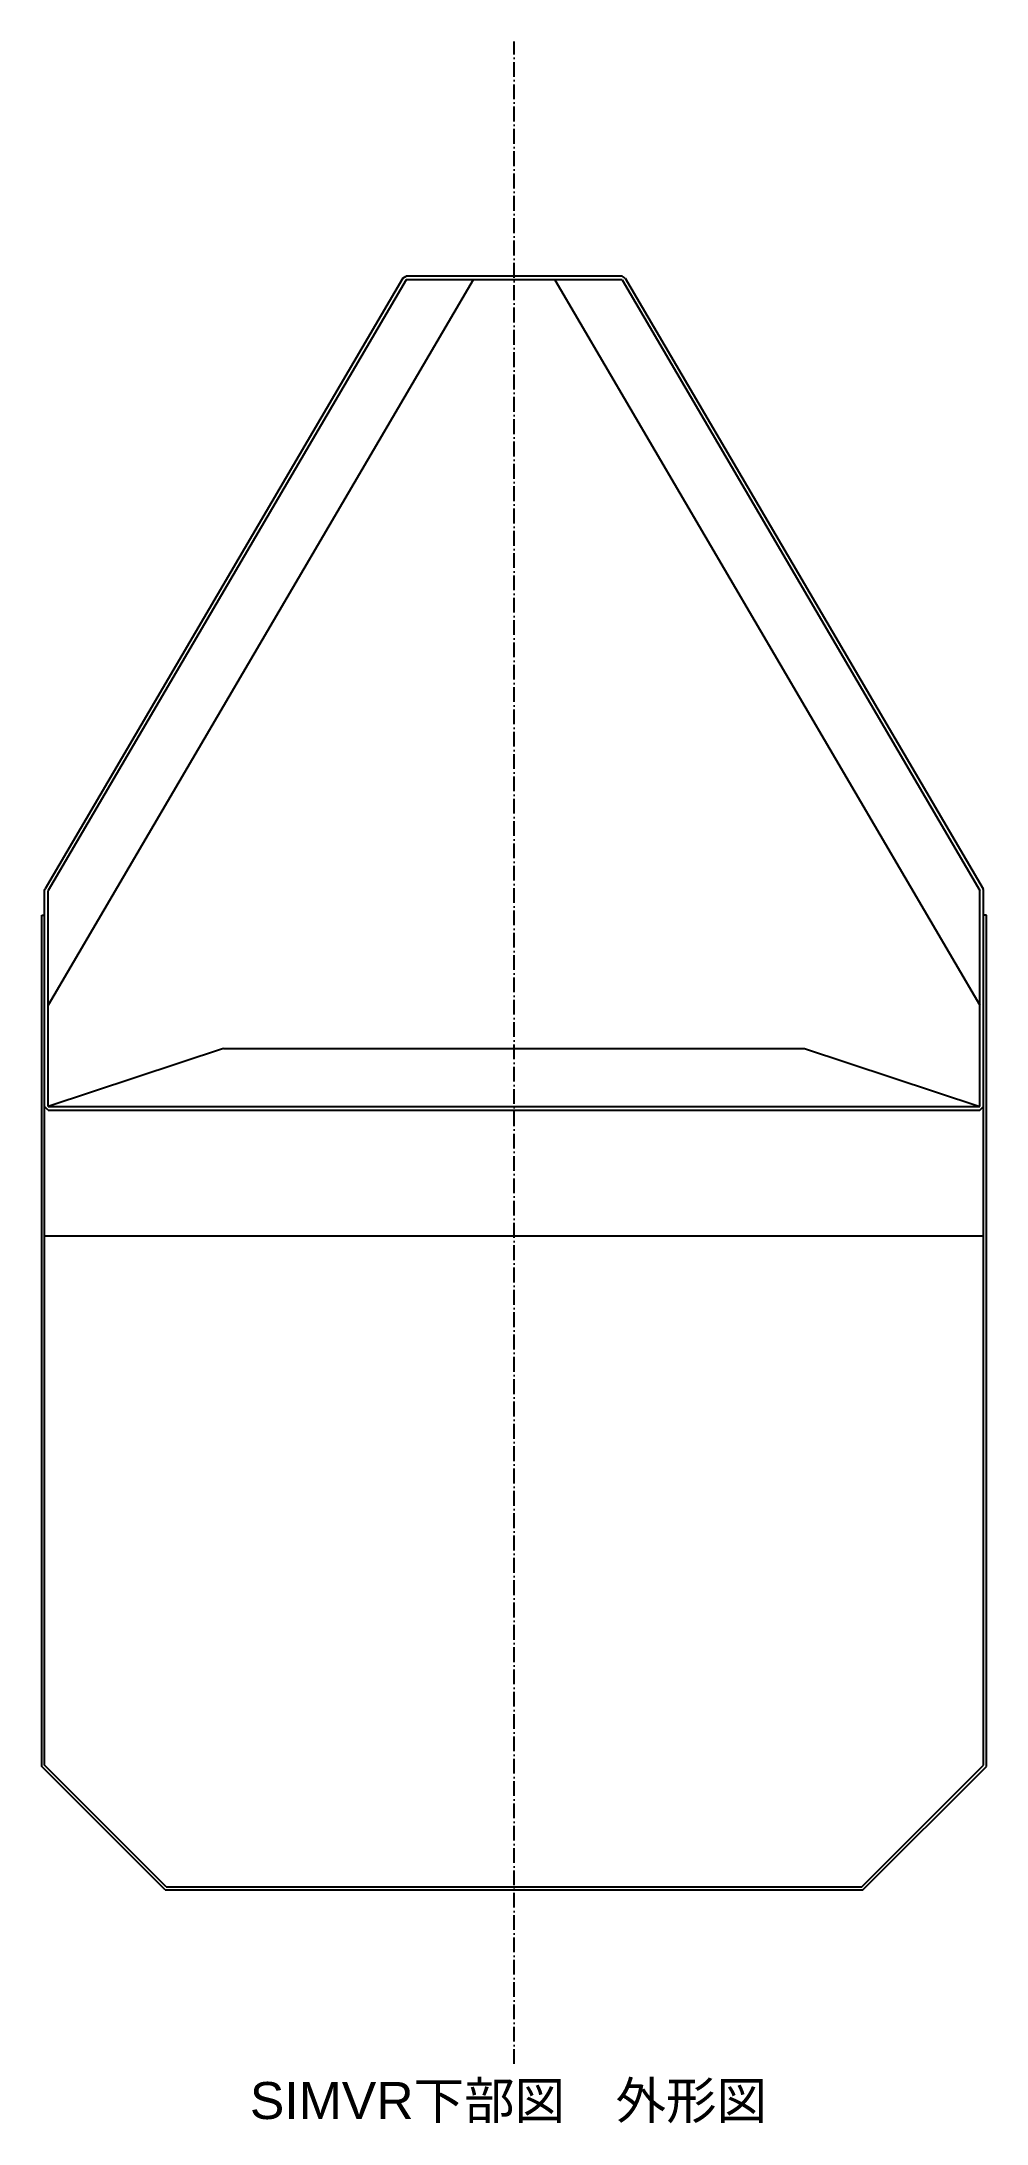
# Model space of a CAD drawing. Header units: millimetres. Extents: x 210 to 976, y 174 to 1862.
import ezdxf

# ---------------------------------------------------------------- set-up
doc = ezdxf.new("R2010")
doc.units = ezdxf.units.MM
doc.linetypes.add('ACAD_ISO10W100', pattern=[18, 12, -3, 0, -3])
doc.styles.get("Standard").update_dxf_attribs({"font": 'arial.ttf'})

msp = doc.modelspace()

# ---------------------------------------------------------------- linework, layer by layer
at = {"linetype": 'ACAD_ISO10W100'}
msp.add_line((593, 222.2), (593, 1861.6), dxfattribs=at)
for p, q in [((502.9, 1669.9), (505.5, 1671.4)), ((680.5, 1671.4), (505.5, 1671.4)), ((683.1, 1669.9), (680.5, 1671.4)), ((502.9, 1669.9), (212.9, 1174.9)), ((505.5, 1668.4), (215.5, 1173.4)), ((559.9, 1668.4), (215.5, 1080.4)), ((680.5, 1668.4), (505.5, 1668.4)), ((626, 1668.4), (970.5, 1080.4)), ((680.5, 1668.4), (970.5, 1173.4)), ((683.1, 1669.9), (973.1, 1174.9)), ((212.5, 1173.4), (212.9, 1174.9)), ((212.5, 998.4), (212.5, 1173.4)), ((215.5, 998.4), (215.5, 1173.4)), ((970.5, 998.4), (970.5, 1173.4)), ((973.5, 998.4), (973.5, 1173.4)), ((210.2, 463.4), (210.2, 1153.4)), ((210.2, 1153.4), (212.5, 1153.4)), ((212.5, 464.3), (212.5, 1153.4)), ((973.5, 464.3), (973.5, 1153.4)), ((975.8, 1153.4), (973.5, 1153.4)), ((975.8, 463.4), (975.8, 1153.4)), ((357.5, 1045.4), (215.5, 998.4)), ((357.5, 1045.4), (828.5, 1045.4)), ((828.5, 1045.4), (970.5, 998.4)), ((215.5, 995.4), (212.5, 998.4)), ((215.5, 998.4), (970.5, 998.4)), ((970.5, 995.4), (973.5, 998.4)), ((215.5, 995.4), (970.5, 995.4)), ((212.5, 893.4), (973.5, 893.4)), ((310.2, 363.4), (210.2, 463.4)), ((311.1, 365.7), (212.5, 464.3)), ((874.8, 365.7), (973.5, 464.3)), ((875.8, 363.4), (975.8, 463.4)), ((310.2, 363.4), (875.8, 363.4)), ((311.1, 365.7), (874.8, 365.7))]:
    msp.add_line(p, q)
msp.add_lwpolyline([(973.5, 1173.4), (973.1, 1174.9)])

# ---------------------------------------------------------------- texts
at = {"insert": (378.9, 207.5), "char_height": 30, "attachment_point": 1}
msp.add_mtext_dynamic_manual_height_columns('SIMVR{\\fMS PGothic|b0|i0|c128|p50;下部図\u3000外形図}', width=513.093, gutter_width=12.5, heights=[2.47], dxfattribs=at)

doc.saveas('drawing.dxf')
